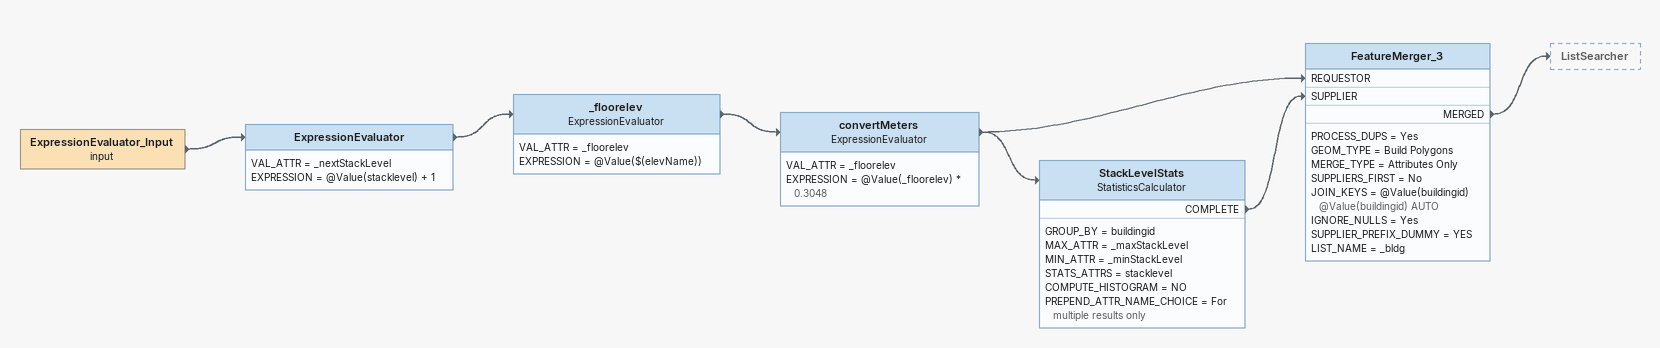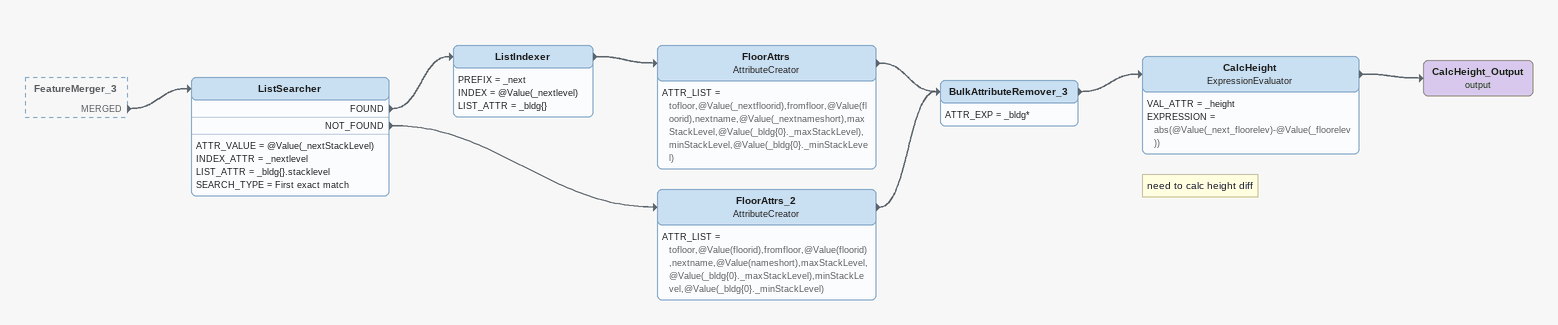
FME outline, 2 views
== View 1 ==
ExpressionEvaluator_Input (input)
    -> ExpressionEvaluator
ExpressionEvaluator
    VAL_ATTR = _nextStackLevel
    EXPRESSION = @Value(stacklevel) + 1
    -> _floorelev
_floorelev: ExpressionEvaluator
    VAL_ATTR = _floorelev
    EXPRESSION = @Value($(elevName))
    -> convertMeters
convertMeters: ExpressionEvaluator
    VAL_ATTR = _floorelev
    EXPRESSION = @Value(_floorelev) * 0.3048
    -> StackLevelStats
    -> FeatureMerger_3 [REQUESTOR]
StackLevelStats: StatisticsCalculator
    GROUP_BY = buildingid
    MAX_ATTR = _maxStackLevel
    MIN_ATTR = _minStackLevel
    STATS_ATTRS = stacklevel
    COMPUTE_HISTOGRAM = NO
    PREPEND_ATTR_NAME_CHOICE = For multiple results only
    COMPLETE -> FeatureMerger_3 [SUPPLIER]
FeatureMerger_3
    PROCESS_DUPS = Yes
    GEOM_TYPE = Build Polygons
    MERGE_TYPE = Attributes Only
    SUPPLIERS_FIRST = No
    JOIN_KEYS = @Value(buildingid) @Value(buildingid) AUTO
    IGNORE_NULLS = Yes
    SUPPLIER_PREFIX_DUMMY = YES
    LIST_NAME = _bldg
    MERGED -> ListSearcher

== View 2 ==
FeatureMerger_3 [outside]
    MERGED -> ListSearcher
ListSearcher
    ATTR_VALUE = @Value(_nextStackLevel)
    INDEX_ATTR = _nextlevel
    LIST_ATTR = _bldg{}.stacklevel
    SEARCH_TYPE = First exact match
    FOUND -> ListIndexer
    NOT_FOUND -> FloorAttrs_2
ListIndexer
    PREFIX = _next
    INDEX = @Value(_nextlevel)
    LIST_ATTR = _bldg{}
    -> FloorAttrs
FloorAttrs: AttributeCreator
    ATTR_LIST = tofloor,@Value(_nextfloorid),fromfloor,@Value(floorid),nextname,@Value(_nextnameshort),maxStackLevel,@Value(_bldg{0}._maxStackLevel),minStackLevel,@Value(_bldg{0}._minStackLevel)
    -> BulkAttributeRemover_3
FloorAttrs_2: AttributeCreator
    ATTR_LIST = tofloor,@Value(floorid),fromfloor,@Value(floorid),nextname,@Value(nameshort),maxStackLevel,@Value(_bldg{0}._maxStackLevel),minStackLevel,@Value(_bldg{0}._minStackLevel)
    -> BulkAttributeRemover_3
BulkAttributeRemover_3
    ATTR_EXP = _bldg*
    -> CalcHeight
Note: need to calc height diff
CalcHeight: ExpressionEvaluator
    VAL_ATTR = _height
    EXPRESSION = abs(@Value(_next_floorelev)-@Value(_floorelev))
    -> CalcHeight_Output (output)
CalcHeight_Output (output)
